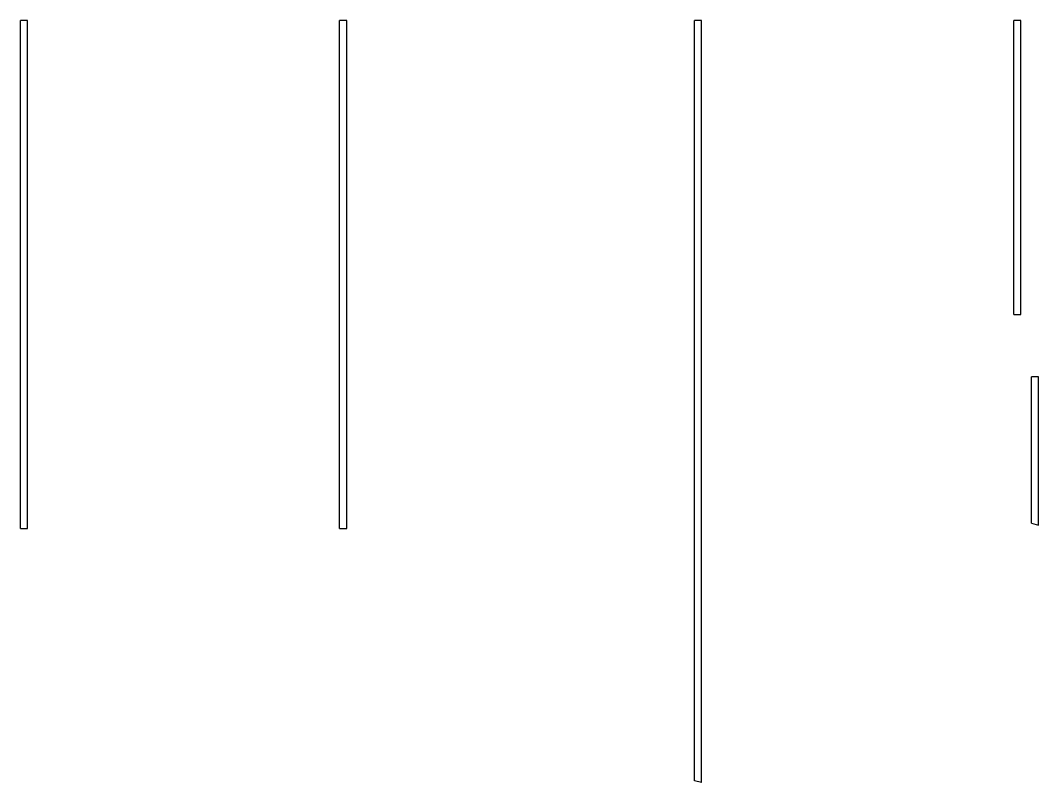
# Model space of a CAD drawing. Header units: millimetres. Extents: x 9.8 to 66.8, y -5.5 to 37.2.
import ezdxf

# ---------------------------------------------------------------- set-up
doc = ezdxf.new("R2010")
doc.units = ezdxf.units.MM

msp = doc.modelspace()

# ---------------------------------------------------------------- linework, layer by layer
for p, q in [((9.75, 8.75), (9.75, 37.25)), ((10.15, 37.25), (9.75, 37.25)), ((10.15, 8.75), (10.15, 37.25)), ((27.65, 8.75), (27.65, 37.25)), ((28.05, 37.25), (27.65, 37.25)), ((28.05, 8.75), (28.05, 37.25)), ((47.55, -5.408), (47.55, 37.25)), ((47.95, 37.25), (47.55, 37.25)), ((47.95, -5.508), (47.95, 37.25)), ((65.45, 20.75), (65.45, 37.25)), ((65.85, 37.25), (65.45, 37.25)), ((65.85, 20.75), (65.85, 37.25)), ((65.45, 20.75), (65.85, 20.75)), ((66.45, 9.05), (66.45, 17.25)), ((66.85, 17.25), (66.45, 17.25)), ((66.85, 8.943), (66.85, 17.25)), ((9.75, 8.75), (10.15, 8.75)), ((27.65, 8.75), (28.05, 8.75)), ((66.45, 9.05), (66.85, 8.943)), ((47.95, -5.508), (47.55, -5.408))]:
    msp.add_line(p, q)

doc.saveas('drawing.dxf')
